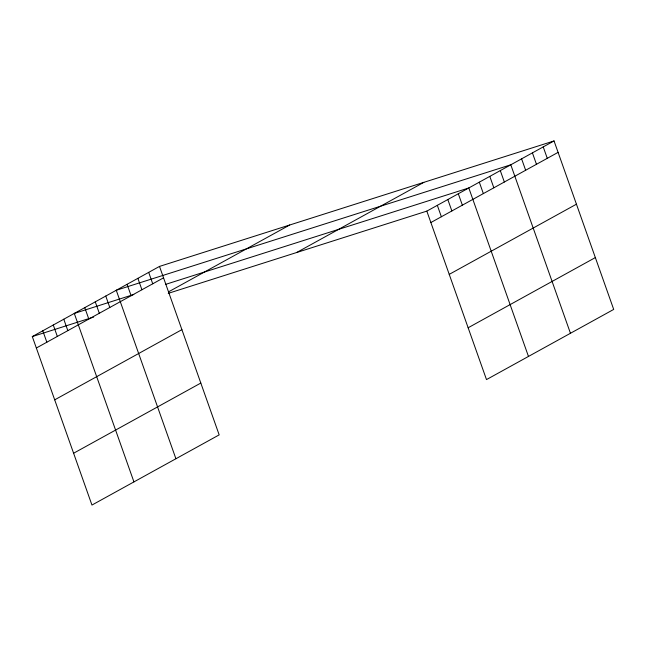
<?xml version="1.0" encoding="UTF-8"?>
<svg xmlns="http://www.w3.org/2000/svg" width="646" height="646" viewBox="0 0 646 646"><rect width="100%" height="100%" fill="white"/><g stroke="black" fill="none" stroke-linecap="round" stroke-linejoin="round"><path stroke-width="0.97" d="M159.505 266.41L219.172 434.879L91.958 505.059L32.3 336.582L159.505 266.41L554.042 140.941L613.7 309.418L486.495 379.59L426.828 211.121L554.042 140.941M36.346 348.008L163.551 277.828M168.614 291.806L289.707 225.002M296.635 252.521L423.849 182.342M54.7 399.834L181.906 329.654M430.874 222.539L558.087 152.367M73.604 453.234L200.817 383.054M449.228 274.372L576.442 204.193M468.14 327.764L595.346 257.584M133.795 294.495L74.282 313.423L133.94 481.9M165.416 284.442L468.81 187.962L528.468 356.43M32.3 336.582L93.678 317.065M168.243 293.357L426.828 211.121M543.229 146.908L547.275 158.327M532.417 152.876L536.463 164.294M521.605 158.835L525.65 170.261M570.45 333.279L510.792 164.803L116.256 290.264L175.914 458.741M500.295 170.592L504.34 182.011M489.797 176.382L493.843 187.8M479.308 182.172L483.353 193.59M458.313 193.752L462.358 205.17M447.823 199.541L451.869 210.959M437.326 205.331L441.371 216.749M148.693 272.37L152.739 283.796M137.881 278.337L141.926 289.755M127.068 284.305L131.114 295.723M105.766 296.054L109.804 307.48M95.269 301.844L99.314 313.27M84.771 307.633L88.817 319.059M63.784 319.213L67.83 330.639M53.287 325.003L57.333 336.429M42.797 330.792L46.843 342.219"/></g></svg>
